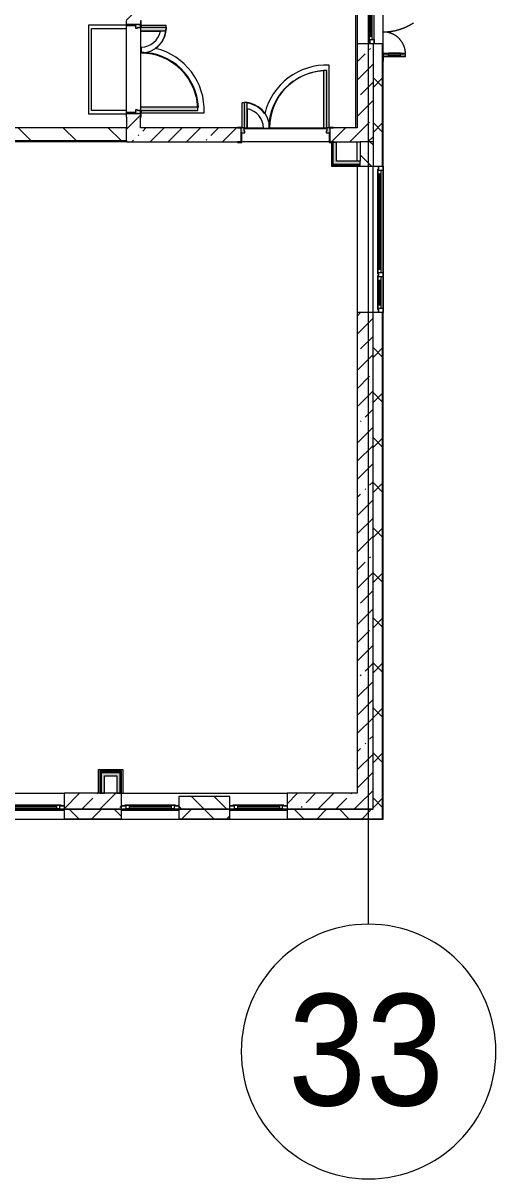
# Model space of a CAD drawing. Header units: millimetres. Extents: x -3917 to 185442, y -8553 to 29000.
# Drawn here: x 178016 to 185442, y -5906 to 12246 of the extents above; entities that cross this region are included whole.
import ezdxf

# ---------------------------------------------------------------- set-up
doc = ezdxf.new("R2010")
doc.units = ezdxf.units.MM
doc.linetypes.add('200_ШТРИХ__ш1_п0_6_', pattern=[800, 500, -300])
doc.linetypes.add('Осевая', pattern=[31.75, 6.35, -4.7625, 15.875, -4.7625])
for name, color, linetype, lineweight in [('A-DETL-MBND-1', 7, '200_ШТРИХ__ш1_п0_6_', 9), ('A-GLAZ-2', 7, 'Continuous', 5), ('A-WALL', 7, 'Continuous', 9), ('A-WALL-4', 7, 'Continuous', 5), ('I-WALL-4', 7, 'Continuous', 5), ('S-COLS-4', 7, 'Continuous', 5), ('Оси', 7, 'Continuous', 9), ('Оси-1', 7, 'Continuous', 20), ('Оси-2', 7, 'Осевая', 9)]:
    doc.layers.add(name, color=color, linetype=linetype, lineweight=lineweight)
for name, color, linetype, lineweight, true_color in [('A-DOOR-1', 7, 'Continuous', 5, 0xaaaaaa), ('A-DOOR-2', 7, 'Continuous', 5, 0xe2e2e2), ('A-DOOR-FRAM-1', 7, 'Continuous', 5, 0xe2e2e2), ('A-DOOR-FRAM-2', 7, 'Continuous', 5, 0xaaaaaa), ('A-FLOR-2', 7, 'Continuous', 5, 0xaaaaaa), ('I-WALL-3', 7, 'Continuous', 9, 0xe7e7e7)]:
    doc.layers.add(name, color=color, linetype=linetype, lineweight=lineweight, true_color=true_color)
doc.styles.add('Arial_1', font='arial.ttf', dxfattribs={"width": 0.9, "height": 1750})
pattern_1 = [(135, (58431.52, 0), (-176.7767, -176.7767), [])]
pattern_2 = [(45, (58431.5, 0), (-353.5534, 353.5534), []), (135, (58431.5, 0), (-353.5534, -353.5534), [])]
pattern_3 = [(45, (58431.5, 0), (-285.1231, 285.1231), []), (45, (58716.64, 0), (-285.1231, 285.1231), [504.031, -100.806, 16.764, -84.042])]
pattern_4 = [(45, (58431.5, 0), (-530.33, 530.33), []), (135, (58431.5, 0), (-530.33, -530.33), [])]

# ---------------------------------------------------------------- blocks, each defined once
blk = doc.blocks.new('110_Дверь_СКБ_2Ст - Д-5_п_ Из игровой в коридор-32679362-2_10_1_птичка')
at = {"layer": 'A-DOOR-2'}
for points in [[(612.5, 110), (662.5, 110), (662.5, 1010), (612.5, 1010), (612.5, 152.6)], [(-587.5, 110), (-587.5, 510), (-637.5, 510), (-637.5, 110)], [(712.5, -110), (712.5, 30), (697.5, 30), (697.5, -110)]]:
    blk.add_hatch(color=256, dxfattribs=at).paths.add_polyline_path(points)
h = blk.add_hatch(color=256, dxfattribs=at)
h.paths.add_polyline_path([(652.5, 30), (712.5, 30), (712.5, 110), (662.5, 110), (662.5, 60), (652.5, 60)])
h.paths.add_polyline_path([(-687.5, 30), (-627.5, 30), (-627.5, 60), (-637.5, 60), (-637.5, 110), (-687.5, 110)])
at = {"layer": 'A-DOOR-FRAM-1'}
for points in [[(-672.5, 110), (-672.5, 118), (-742.5, 118), (-742.5, 110)], [(-672.5, -110), (-672.5, 30), (-687.5, 30), (-687.5, -110)], [(767.5, 110), (767.5, 118), (697.5, 118), (697.5, 110)], [(-672.5, -118), (-672.5, -110), (-742.5, -110), (-742.5, -118)], [(767.5, -118), (767.5, -110), (697.5, -110), (697.5, -118)]]:
    blk.add_hatch(color=256, dxfattribs=at).paths.add_polyline_path(points)
at = {"layer": 'A-DOOR-1'}
for p, q in [((662.5, 1010), (612.5, 1010)), ((612.5, 1010), (612.5, 110)), ((662.5, 110), (662.5, 1010)), ((-637.5, 510), (-637.5, 110)), ((-587.5, 510), (-637.5, 510)), ((-587.5, 110), (-587.5, 510)), ((-637.5, 110), (-587.5, 110)), ((612.5, 110), (662.5, 110))]:
    blk.add_line(p, q, dxfattribs=at)
for centre, radius, start, end in [((662.5, 110), 900, 90, 180), ((-637.5, 110), 400, 360, 90)]:
    blk.add_arc(centre, radius, start, end, dxfattribs=at)
at = {"layer": 'A-DOOR-FRAM-2'}
for p, q in [((-672.5, 118), (-742.5, 118)), ((-742.5, 118), (-742.5, 110)), ((-742.5, 110), (-672.5, 110)), ((-637.5, 110), (-687.5, 110)), ((-687.5, 110), (-687.5, 30)), ((-687.5, 30), (-627.5, 30)), ((-672.5, 30), (-687.5, 30)), ((-687.5, 30), (-687.5, -110)), ((-672.5, 110), (-672.5, 118)), ((-672.5, -110), (-672.5, 30)), ((-637.5, 60), (-637.5, 110)), ((-627.5, 60), (-637.5, 60)), ((-627.5, 30), (-627.5, 60)), ((662.5, 60), (652.5, 60)), ((652.5, 60), (652.5, 30)), ((652.5, 30), (712.5, 30)), ((662.5, 110), (662.5, 60)), ((712.5, 110), (662.5, 110)), ((767.5, 118), (697.5, 118)), ((697.5, 118), (697.5, 110)), ((697.5, 110), (767.5, 110)), ((712.5, 30), (697.5, 30)), ((697.5, 30), (697.5, -110)), ((712.5, 30), (712.5, 110)), ((712.5, -110), (712.5, 30)), ((767.5, 110), (767.5, 118)), ((-672.5, -110), (-742.5, -110)), ((-742.5, -110), (-742.5, -118)), ((-742.5, -118), (-672.5, -118)), ((-687.5, -110), (-672.5, -110)), ((-672.5, -118), (-672.5, -110)), ((697.5, -110), (712.5, -110)), ((767.5, -110), (697.5, -110)), ((697.5, -110), (697.5, -118)), ((697.5, -118), (767.5, -118)), ((767.5, -118), (767.5, -110))]:
    blk.add_line(p, q, dxfattribs=at)
blk = doc.blocks.new('120_Окно_СКБ_1Ст - 120_Окно_СКБ_1Ст 900х2500_h_ с форточкой-22876038-2_10_1_птичка')
at = {"layer": 'A-GLAZ-2'}
for p, q in [((-450, -127), (-450, -57)), ((-450, -57), (-380, -57)), ((450, -57), (-450, -57)), ((-380, -127), (-450, -127)), ((-450, -127), (-400, -127)), ((-380, -127), (-400, -127)), ((-400, -127), (-400, -137)), ((-400, -137), (400, -137)), ((400, -137), (-400, -137)), ((-380, -57), (-380, -127)), ((380, -87), (-380, -87)), ((-380, -87), (-380, -127)), ((-330, -137), (-330, -87)), ((-330, -107), (330, -107)), ((330, -117), (-330, -117)), ((330, -137), (330, -87)), ((380, -127), (380, -57)), ((380, -57), (450, -57)), ((380, -127), (380, -87)), ((450, -127), (380, -127)), ((400, -127), (380, -127)), ((400, -127), (450, -127)), ((400, -137), (400, -127)), ((450, -57), (450, -127))]:
    blk.add_line(p, q, dxfattribs=at)
blk = doc.blocks.new('110_Дверь_СКБ_2Ст - Д-1_л_Лестничная клетка EIS60 2-32142534-2_10_1_птичка')
at = {"layer": 'A-DOOR-2'}
for points in [[(662, 110), (662, 1010), (612, 1010), (612, 110)], [(-588, 510), (-638, 510), (-638, 110), (-588, 110), (-588, 433)], [(712, 30), (697, 30), (697, -110), (712, -110), (712, -31)]]:
    blk.add_hatch(color=256, dxfattribs=at).paths.add_polyline_path(points)
h = blk.add_hatch(color=256, dxfattribs=at)
h.paths.add_polyline_path([(712, 110), (662, 110), (662, 60), (652, 60), (652, 30), (712, 30)])
h.paths.add_polyline_path([(-628, 30), (-628, 60), (-638, 60), (-638, 110), (-688, 110), (-688, 30)])
at = {"layer": 'A-DOOR-FRAM-1'}
for points in [[(-673, 110), (-673, 118), (-743, 118), (-743, 110)], [(-673, 30), (-688, 30), (-688, -110), (-673, -110), (-673, -31)], [(767, 110), (767, 118), (697, 118), (697, 110)], [(-673, -110), (-743, -110), (-743, -118), (-673, -118)], [(767, -118), (767, -110), (697, -110), (697, -118)]]:
    blk.add_hatch(color=256, dxfattribs=at).paths.add_polyline_path(points)
at = {"layer": 'A-DOOR-1'}
for p, q in [((662, 1010), (612, 1010)), ((612, 1010), (612, 110)), ((662, 110), (662, 1010)), ((-638, 510), (-638, 110)), ((-588, 510), (-638, 510)), ((-588, 110), (-588, 510)), ((-638, 110), (-588, 110)), ((612, 110), (662, 110))]:
    blk.add_line(p, q, dxfattribs=at)
for centre, radius, start, end in [((662, 110), 900, 90, 180), ((-638, 110), 400, 360, 90)]:
    blk.add_arc(centre, radius, start, end, dxfattribs=at)
at = {"layer": 'A-DOOR-FRAM-2'}
for p, q in [((-673, 118), (-743, 118)), ((-743, 118), (-743, 110)), ((-743, 110), (-673, 110)), ((-638, 110), (-688, 110)), ((-688, 110), (-688, 30)), ((-688, 30), (-628, 30)), ((-673, 30), (-688, 30)), ((-688, 30), (-688, -110)), ((-673, 110), (-673, 118)), ((-673, -110), (-673, 30)), ((-638, 60), (-638, 110)), ((-628, 60), (-638, 60)), ((-628, 30), (-628, 60)), ((662, 60), (652, 60)), ((652, 60), (652, 30)), ((652, 30), (712, 30)), ((662, 110), (662, 60)), ((712, 110), (662, 110)), ((767, 118), (697, 118)), ((697, 118), (697, 110)), ((697, 110), (767, 110)), ((712, 30), (697, 30)), ((697, 30), (697, -110)), ((712, 30), (712, 110)), ((712, -110), (712, 30)), ((767, 110), (767, 118)), ((-673, -110), (-743, -110)), ((-743, -110), (-743, -118)), ((-743, -118), (-673, -118)), ((-688, -110), (-673, -110)), ((-673, -118), (-673, -110)), ((697, -110), (712, -110)), ((767, -110), (697, -110)), ((697, -110), (697, -118)), ((697, -118), (767, -118)), ((767, -118), (767, -110))]:
    blk.add_line(p, q, dxfattribs=at)
blk = doc.blocks.new('120_Окно_СКБ_1Ст - 120_Окно_СКБ_1Ст 1200х2500_h_ с форточкой2-24160662-2_10_1_птичка')
at = {"layer": 'A-GLAZ-2'}
for p, q in [((-600, -127), (-600, -57)), ((-600, -57), (-530, -57)), ((600, -57), (-600, -57)), ((-530, -127), (-600, -127)), ((-600, -127), (-550, -127)), ((-530, -127), (-550, -127)), ((-550, -127), (-550, -137)), ((-550, -137), (550, -137)), ((550, -137), (-550, -137)), ((-530, -57), (-530, -127)), ((530, -87), (-530, -87)), ((-530, -87), (-530, -127)), ((-480, -137), (-480, -87)), ((-480, -107), (480, -107)), ((480, -117), (-480, -117)), ((480, -137), (480, -87)), ((530, -127), (530, -57)), ((530, -57), (600, -57)), ((530, -127), (530, -87)), ((600, -127), (530, -127)), ((550, -127), (530, -127)), ((550, -127), (600, -127)), ((550, -137), (550, -127)), ((600, -57), (600, -127))]:
    blk.add_line(p, q, dxfattribs=at)
blk = doc.blocks.new('120_Окно_СКБ_2Ст_Фрамуга сверху - 120_Окно_СКБ_2Ст_2300х2500_h_ ДОО-22877051-2_10_1_птичка')
at = {"layer": 'A-GLAZ-2'}
for p, q in [((-1150, 13), (-1150, 83)), ((-1150, 83), (-1080, 83)), ((1150, 83), (-1150, 83)), ((-1080, 13), (-1150, 13)), ((-1150, 13), (-1100, 13)), ((-1080, 13), (-1100, 13)), ((-1100, 13), (-1100, 3)), ((-1100, 3), (540, 3)), ((540, 3), (-1100, 3)), ((-1080, 83), (-1080, 13)), ((-1080, 83), (1080, 83)), ((520, 53), (-1080, 53)), ((-1080, 53), (-1080, 13)), ((-1030, 3), (-1030, 53)), ((-1030, 33), (470, 33)), ((470, 23), (-1030, 23)), ((470, 3), (470, 53)), ((520, 13), (520, 83)), ((520, 83), (590, 83)), ((520, 13), (520, 53)), ((590, 13), (520, 13)), ((540, 13), (520, 13)), ((540, 13), (570, 13)), ((540, 13), (570, 13)), ((540, 3), (540, 13)), ((590, 13), (570, 13)), ((570, 13), (570, 3)), ((570, 3), (1100, 3)), ((1100, 3), (570, 3)), ((590, 83), (590, 13)), ((1080, 53), (590, 53)), ((590, 53), (590, 13)), ((640, 3), (640, 53)), ((640, 33), (1030, 33)), ((1030, 23), (640, 23)), ((1030, 3), (1030, 53)), ((1080, 13), (1080, 83)), ((1080, 83), (1150, 83)), ((1080, 13), (1080, 53)), ((1150, 13), (1080, 13)), ((1100, 13), (1080, 13)), ((1100, 13), (1150, 13)), ((1100, 3), (1100, 13)), ((1150, 83), (1150, 13))]:
    blk.add_line(p, q, dxfattribs=at)
blk = doc.blocks.new('Дверь_Витражная_СКБ_2Ст - ВН-6-31912847-2_10_1_птичка')
at = {"layer": 'A-DETL-MBND-1'}
for points in [[(-643, -370), (-598, -370), (-598, -20), (-643, -20)], [(562, -884), (607, -884), (607, -20), (562, -20)]]:
    blk.add_hatch(color=256, dxfattribs=at).paths.add_polyline_path(points)
for p, q in [((-607, -20), (-715, -20)), ((-715, -20), (-607, -20)), ((-598, -20), (-643, -20)), ((-643, -370), (-643, -20)), ((-598, -20), (-643, -20)), ((-643, -20), (-643, -370)), ((-643, -100), (-598, -100)), ((-633, -290), (-633, -100)), ((-607, -370), (-607, -20)), ((-598, -370), (-598, -20)), ((-598, -370), (-598, -20)), ((-589, -290), (-589, -100)), ((553, -804), (553, -100)), ((562, -20), (607, -20)), ((562, -884), (562, -20)), ((562, -20), (562, -884)), ((607, -20), (562, -20)), ((607, -100), (562, -100)), ((597, -804), (597, -100)), ((607, -884), (607, -20)), ((607, -884), (607, -20)), ((607, -20), (715, -20)), ((607, -20), (715, -20)), ((607, -884), (607, -20)), ((-643, -290), (-598, -290)), ((-643, -370), (-598, -370)), ((-643, -370), (-598, -370)), ((607, -804), (562, -804)), ((607, -884), (562, -884)), ((562, -884), (607, -884))]:
    blk.add_line(p, q, dxfattribs=at)
for centre, radius, start, end in [((-607, -20), 350, 270, 0), ((607, -20), 864, 180, 270)]:
    blk.add_arc(centre, radius, start, end, dxfattribs=at)
blk = doc.blocks.new('Ось сетки - D8-29747960-2_10_1_птичка')
at = {"layer": 'Оси-1'}
for start, end in [(360, 180), (180, 360)]:
    blk.add_arc((0, 0), 4, start, end, dxfattribs=at)

msp = doc.modelspace()

# ---------------------------------------------------------------- hatches: boundary and pattern name
at = {"layer": 'A-WALL-4'}
h = msp.add_hatch(dxfattribs=at)
h.set_pattern_fill('FP_115', color=256, style=0, pattern_type=2)
h.set_pattern_definition(pattern_2)
h.paths.add_polyline_path([(183511.5, -250), (183661.5, -250), (183661.5, 7700), (183511.5, 7700), (183511.5, -100)])
h.paths.add_polyline_path([(183661.5, 10000), (183661.5, 11920), (183511.5, 11920), (183511.5, 10000)])
h.paths.add_polyline_path([(183661.5, 13120), (183661.5, 21400), (183511.5, 21400), (183511.5, 13120)])
h = msp.add_hatch(dxfattribs=at)
h.set_pattern_fill('FP_125', color=256, style=0, pattern_type=2)
h.set_pattern_definition(pattern_1)
h.paths.add_polyline_path([(183431, 10000), (183511.5, 10000), (183511.5, 10380), (183311.5, 10380), (183311.5, 10000)])
h = msp.add_hatch(dxfattribs=at)
h.set_pattern_fill('FP_125', color=256, style=0, pattern_type=2)
h.set_pattern_definition(pattern_1)
h.paths.add_polyline_path([(180461.5, -100), (181261.5, -100), (181261.5, 100), (180461.5, 100)])
h.paths.add_polyline_path([(168590.7, -100), (168661.5, -100), (168661.5, 100), (167361.5, 100), (167361.5, -100), (168126.9, -100)])
h.paths.add_polyline_path([(177402.1, -100), (177761.5, -100), (177761.5, 100), (177261.5, 100), (177261.5, -100)])
h.paths.add_polyline_path([(172111.5, -100), (172111.5, 100), (171861.5, 100), (171861.5, -100)])
h.paths.add_polyline_path([(173011.5, -100), (174061.5, -100), (174061.5, 100), (173011.5, 100)])
h.paths.add_polyline_path([(153211.5, -100), (153211.5, 100), (152961.5, 100), (152961.5, -100)])
h.paths.add_polyline_path([(154214.1, -100), (157461.5, -100), (157460.5, 100), (154111.5, 100), (154111.5, -100)])
h.paths.add_polyline_path([(161061.5, -100), (161311.5, -100), (161311.5, 100), (161061.5, 100)])
h.paths.add_polyline_path([(163025.6, -100), (163261.5, -100), (163261.5, 100), (162211.5, 100), (162211.5, -100)])
h.paths.add_polyline_path([(159261.5, -100), (160161.5, -100), (160161.5, 100), (159261.5, 100)])
h.paths.add_polyline_path([(150967.8, -100), (151161.5, -100), (151161.5, 100), (150361.5, 100), (150361.5, -100), (150527.3, -100)])
h = msp.add_hatch(dxfattribs=at)
h.set_pattern_fill('FP_115', color=256, style=0, pattern_type=2)
h.set_pattern_definition(pattern_2)
h.paths.add_polyline_path([(180648.5, -250), (181261.5, -250), (181261.5, -100), (180461.5, -100), (180461.5, -250)])
h.paths.add_polyline_path([(178793.4, -250), (179561.5, -250), (179561.5, -100), (178661.5, -100), (178661.5, -250)])
h.paths.add_polyline_path([(183431, -250), (183511.5, -250), (183511.5, -100), (182161.5, -100), (182161.5, -250), (182503.5, -250)])
h.paths.add_polyline_path([(170961.5, -250), (172111.5, -250), (172111.5, -100), (170961.5, -100)])
h.paths.add_polyline_path([(165808.1, -250), (166461.5, -250), (166461.5, -100), (165561.5, -100), (165561.5, -250)])
h.paths.add_polyline_path([(167361.5, -250), (168661.5, -250), (168661.5, -100), (167361.5, -100)])
h.paths.add_polyline_path([(173011.5, -250), (174061.5, -250), (174061.5, -100), (173011.5, -100)])
h.paths.add_polyline_path([(177761.5, -250), (177761.5, -100), (176361.5, -100), (176361.5, -250), (177402.1, -250)])
h.paths.add_polyline_path([(160243, -250), (161311.5, -250), (161311.5, -100), (159261.5, -100), (159261.5, -250), (160161.5, -250)])
h.paths.add_polyline_path([(162211.5, -250), (163261.5, -250), (163261.5, -100), (162211.5, -100)])
h.paths.add_polyline_path([(157461.5, -250), (158361.5, -250), (158361.5, -100), (154111.5, -100), (154111.5, -250), (157460.5, -250)])
h.paths.add_polyline_path([(152061.5, -250), (153211.5, -250), (153211.5, -100), (152061.5, -100)])
h.paths.add_polyline_path([(147641.5, -250), (149461.5, -250), (149461.5, -100), (147641.5, -100)])
h.paths.add_polyline_path([(150504.1, -250), (151161.5, -250), (151161.5, -100), (150361.5, -100), (150361.5, -250)])
at = {"layer": 'I-WALL-3'}
for points in [[(182936.5, 10025), (182936.5, 10370), (182886.5, 10370), (182886.5, 10025)], [(182936.5, 10025), (183311.5, 10025), (183311.5, 10075), (182936.5, 10075), (182936.5, 10064.1)], [(179486.5, 425), (179486.5, 475), (179246.5, 475), (179246.5, 425), (179296.5, 425)], [(179296.5, 150), (179296.5, 425), (179246.5, 425), (179246.5, 150), (179257.2, 150)], [(179486.5, 150), (179536.5, 150), (179536.5, 475), (179486.5, 475), (179486.5, 230.5)]]:
    msp.add_hatch(color=256, dxfattribs=at).paths.add_polyline_path(points)
at = {"layer": 'I-WALL-4'}
h = msp.add_hatch(dxfattribs=at)
h.set_pattern_fill('FP_123', color=256, style=0, pattern_type=2)
h.set_pattern_definition(pattern_3)
h.paths.add_polyline_path([(183431, 10600), (183511.5, 10600), (183511.5, 11920), (183261.5, 11920), (183261.5, 10600)])
h.paths.add_polyline_path([(183511.5, 13120), (183511.5, 21400), (183261.5, 21400), (183261.5, 13120), (183431, 13120)])
h = msp.add_hatch(dxfattribs=at)
h.set_pattern_fill('FP_123', color=256, style=0, pattern_type=2)
h.set_pattern_definition(pattern_3)
h.paths.add_polyline_path([(179720.9, 10600), (179861.5, 10600), (179861.5, 10825), (179641.5, 10825), (179641.5, 10600)])
h.paths.add_polyline_path([(179720.9, 12225), (179861.5, 12225), (179861.5, 13400), (179641.5, 13400), (179641.5, 12225)])
h.paths.add_polyline_path([(179654.7, 13900), (179861.5, 13900), (179861.5, 18600), (179641.5, 18600), (179641.5, 13900)])
h = msp.add_hatch(dxfattribs=at)
h.set_pattern_fill('FP_126', color=256, style=0, pattern_type=2)
h.set_pattern_definition([(135, (58431.5, 0), (-353.5534, -353.5534), [])])
h.paths.add_polyline_path([(177761.5, 10400), (179641.5, 10400), (179641.5, 10600), (177761.5, 10600)])
h.paths.add_polyline_path([(165808.1, 10400), (166136.5, 10400), (166136.5, 10600), (165781.5, 10600), (165781.5, 10400)])
h.paths.add_polyline_path([(169982, 10400), (170361.5, 10400), (170361.5, 10600), (169611.5, 10600), (169611.5, 10400), (169641.5, 10400)])
h.paths.add_polyline_path([(167536.5, 10400), (168661.5, 10400), (168661.5, 10600), (167536.5, 10600), (167536.5, 10520)])
h = msp.add_hatch(dxfattribs=at)
h.set_pattern_fill('FP_123', color=256, style=0, pattern_type=2)
h.set_pattern_definition(pattern_3)
h.paths.add_polyline_path([(179641.5, 10380), (181436.5, 10380), (181436.5, 10600), (179641.5, 10600), (179641.5, 10400)])
h.paths.add_polyline_path([(183511.5, 10380), (183511.5, 10600), (182836.5, 10600), (182836.5, 10380), (183431, 10380)])
h = msp.add_hatch(dxfattribs=at)
h.set_pattern_fill('FP_227', color=256, style=0, pattern_type=2)
h.set_pattern_definition(pattern_4)
h.paths.add_polyline_path([(182874, 10000), (182874, 10370), (182861.5, 10370), (182861.5, 10000)])
h = msp.add_hatch(dxfattribs=at)
h.set_pattern_fill('FP_227', color=256, style=0, pattern_type=2)
h.set_pattern_definition(pattern_4)
h.paths.add_polyline_path([(182886.5, 10012.5), (182886.5, 10370), (182874, 10370), (182874, 10012.5)])
h = msp.add_hatch(dxfattribs=at)
h.set_pattern_fill('FP_227', color=256, style=0, pattern_type=2)
h.set_pattern_definition(pattern_4)
h.paths.add_polyline_path([(182874, 10000), (183311.5, 10000), (183311.5, 10012.5), (182874, 10012.5)])
h = msp.add_hatch(dxfattribs=at)
h.set_pattern_fill('FP_227', color=256, style=0, pattern_type=2)
h.set_pattern_definition(pattern_4)
h.paths.add_polyline_path([(183311.5, 10012.5), (183311.5, 10025), (182886.5, 10025), (182886.5, 10012.5), (182936.5, 10012.5)])
h = msp.add_hatch(dxfattribs=at)
h.set_pattern_fill('FP_123', color=256, style=0, pattern_type=2)
h.set_pattern_definition(pattern_3)
h.paths.add_polyline_path([(183261.5, -100), (183511.5, -100), (183511.5, 7700), (183261.5, 7700), (183261.5, 150)])
h = msp.add_hatch(dxfattribs=at)
h.set_pattern_fill('FP_227', color=256, style=0, pattern_type=2)
h.set_pattern_definition(pattern_4)
h.paths.add_polyline_path([(179536.5, 150), (179549, 150), (179549, 487.5), (179536.5, 487.5), (179536.5, 230.5)])
h = msp.add_hatch(dxfattribs=at)
h.set_pattern_fill('FP_227', color=256, style=0, pattern_type=2)
h.set_pattern_definition(pattern_4)
h.paths.add_polyline_path([(179549, 150), (179561.5, 150), (179561.5, 500), (179549, 500), (179549, 230.5)])
h = msp.add_hatch(dxfattribs=at)
h.set_pattern_fill('FP_123', color=256, style=0, pattern_type=2)
h.set_pattern_definition(pattern_3)
h.paths.add_polyline_path([(183261.5, -100), (183261.5, 150), (182161.5, 150), (182161.5, -100), (182503.5, -100)])
at = {"layer": 'S-COLS-4'}
h = msp.add_hatch(dxfattribs=at)
h.set_pattern_fill('FP_123', color=256, style=0, pattern_type=2)
h.set_pattern_definition(pattern_3)
h.paths.add_polyline_path([(178661.5, -100), (179561.5, -100), (179561.5, 150), (178661.5, 150)])

# ---------------------------------------------------------------- linework, layer by layer
at = {"layer": 'A-FLOR-2'}
for p, q in [((183240.5, 10600), (183240.5, 13450)), ((179041.5, 12211.1), (179041.5, 10821.8)), ((179633.5, 12211.1), (179041.5, 12211.1)), ((179641.5, 12161.1), (179641.5, 12210)), ((180265.4, 12208.3), (179871.8, 12208.3)), ((179871.8, 12208.3), (179871.8, 12175)), ((179091.5, 10871.8), (179091.5, 12161.1)), ((179091.5, 12161.1), (179641.5, 12161.1)), ((179871.8, 12125), (179871.8, 12118.3)), ((179871.8, 12118.3), (180171.5, 12118.3)), ((179871.8, 11869.8), (179871.8, 11786.7)), ((182735.4, 11495.1), (182735.4, 10597.4)), ((182825.4, 10608), (182825.4, 11585.5)), ((180769.6, 10924.2), (180761.5, 10924.2)), ((181451.3, 10990.9), (181451.3, 10608)), ((181541.3, 10597.4), (181541.3, 10897.1)), ((179041.5, 10821.8), (179633.5, 10821.8)), ((179641.5, 10871.8), (179091.5, 10871.8)), ((179641.5, 10840), (179641.5, 10871.8)), ((179871.8, 10875), (179871.8, 10834.2)), ((179871.8, 10834.2), (180859.9, 10834.2)), ((181486.5, 10597.4), (181541.3, 10597.4)), ((181486.5, 10590), (182786.5, 10590)), ((181789.8, 10597.4), (181872.9, 10597.4)), ((182735.4, 10597.4), (182786.5, 10597.4)), ((179641.5, 10380), (177761.5, 10380)), ((179200.5, 150), (179200.5, 521)), ((179200.5, 521), (179580.5, 521)), ((179580.5, 521), (179580.5, 150))]:
    msp.add_line(p, q, dxfattribs=at)
for centre, radius, start, end in [((179871.8, 12174.8), 395, 304.42231, 4.87345), ((179871.8, 12174.8), 305, 270, 349.33549), ((179860.8, 10876.8), 1000, 357.56236, 76.45029), ((179860.8, 10876.8), 910, 2.99005, 89.3074), ((182782.8, 10586.4), 1000, 87.56236, 166.45029), ((182782.8, 10586.4), 910, 92.99005, 179.3074), ((181484.8, 10597.4), 395, 89.75521, 94.87345), ((181484.8, 10597.4), 395, 34.42231, 82.4559), ((181484.8, 10597.4), 305, 360, 79.33549)]:
    msp.add_arc(centre, radius, start, end, dxfattribs=at)
at = {"layer": 'A-WALL'}
for p, q in [((183511.5, 11920), (183511.5, 10600)), ((183661.5, 10000), (183661.5, 11920)), ((183664.5, 10000), (183664.5, 11920)), ((179641.5, 10400), (179641.5, 10600)), ((182874, 10012.5), (182874, 10370)), ((182886.5, 10025), (182886.5, 10370)), ((183511.5, 10380), (183311.5, 10380)), ((183511.5, 10380), (183511.5, 10000)), ((183311.5, 10012.5), (182874, 10012.5)), ((183311.5, 10025), (182886.5, 10025)), ((183661.5, -250), (183661.5, 7700)), ((183664.5, -253), (183664.5, 7700)), ((179234, 487.5), (179549, 487.5)), ((179234, 150), (179234, 487.5)), ((179246.5, 475), (179536.5, 475)), ((179246.5, 150), (179246.5, 475)), ((179536.5, 475), (179536.5, 150)), ((179549, 487.5), (179549, 150)), ((180461.5, -100), (181261.5, -100)), ((181261.5, -100), (180461.5, -100)), ((178661.5, -250), (179561.5, -250)), ((178661.5, -253), (179561.5, -253)), ((180461.5, -250), (181261.5, -250)), ((180461.5, -253), (181261.5, -253)), ((182161.5, -250), (183661.5, -250)), ((182161.5, -253), (183664.5, -253))]:
    msp.add_line(p, q, dxfattribs=at)
at = {"layer": 'A-WALL-4'}
for p, q in [((183669.5, -258), (183669.5, 21558)), ((183669.5, 11920), (183511.5, 11920)), ((183511.5, 10600), (183511.5, 10380)), ((183311.5, 10380), (183311.5, 10075)), ((183311.5, 10000), (183669.5, 10000)), ((183669.5, 7700), (183511.5, 7700)), ((181261.5, 100), (180461.5, 100)), ((180461.5, 100), (180461.5, -258)), ((181261.5, -258), (181261.5, 100)), ((179561.5, -100), (178661.5, -100)), ((178661.5, -100), (178661.5, -258)), ((179561.5, -258), (179561.5, -100)), ((183511.5, -100), (182161.5, -100)), ((182161.5, -100), (182161.5, -258)), ((177761.5, -258), (183669.5, -258))]:
    msp.add_line(p, q, dxfattribs=at)
at = {"layer": 'I-WALL-4'}
for p, q in [((183261.5, 18412.5), (183261.5, 10600)), ((179641.5, 10871.8), (179641.5, 12161.1)), ((179861.5, 12125), (179861.5, 10925)), ((183511.5, 11920), (183261.5, 11920)), ((179641.5, 10770), (179641.5, 10600)), ((179861.5, 10600), (179861.5, 10770)), ((179641.5, 10600), (169641.5, 10600)), ((181381.5, 10600), (179861.5, 10600)), ((181541.3, 10600), (181789.6, 10600)), ((181873.1, 10600), (182735.4, 10600)), ((183261.5, 10600), (182891.5, 10600)), ((177761.5, 10400), (179641.5, 10400)), ((179641.5, 10400), (179641.5, 10380)), ((179641.5, 10380), (181381.5, 10380)), ((182821.5, 10380), (181451.5, 10380)), ((182861.5, 10370), (182861.5, 10000)), ((182936.5, 10370), (182861.5, 10370)), ((182891.5, 10380), (183311.5, 10380)), ((182936.5, 10075), (182936.5, 10370)), ((183261.5, 10075), (183261.5, 10380)), ((182861.5, 10000), (183311.5, 10000)), ((183311.5, 10075), (182936.5, 10075)), ((183261.5, 10000), (183261.5, 150)), ((183311.5, 10000), (183311.5, 10075)), ((183511.5, -100), (183511.5, 10000)), ((183511.5, 7700), (183261.5, 7700)), ((179561.5, 500), (179221.5, 500)), ((179221.5, 500), (179221.5, 150)), ((179296.5, 425), (179486.5, 425)), ((179296.5, 150), (179296.5, 425)), ((179486.5, 425), (179486.5, 150)), ((179561.5, 150), (179561.5, 500)), ((177261.5, 150), (178661.5, 150)), ((179221.5, 150), (179296.5, 150)), ((179486.5, 150), (179561.5, 150)), ((179561.5, 150), (182161.5, 150)), ((183261.5, 150), (182161.5, 150)), ((182161.5, 150), (182161.5, -100)), ((178661.5, -100), (177761.5, -100)), ((180461.5, -100), (179561.5, -100)), ((182161.5, -100), (181261.5, -100)), ((182161.5, -100), (183511.5, -100))]:
    msp.add_line(p, q, dxfattribs=at)
at = {"layer": 'S-COLS-4'}
for p, q in [((179561.5, 150), (178661.5, 150)), ((178661.5, 150), (178661.5, -100)), ((179561.5, -100), (179561.5, 150)), ((178661.5, -100), (179561.5, -100))]:
    msp.add_line(p, q, dxfattribs=at)
at = {"layer": 'Оси'}
for p, q in [((183441.5, 10029.8), (183441.5, 21915.1)), ((183441.5, -1906.3), (183441.5, 9979))]:
    msp.add_line(p, q, dxfattribs=at)
at = {"layer": 'Оси-2'}
msp.add_line((183441.5, 9979), (183441.5, 10029.8), dxfattribs=at)

# ---------------------------------------------------------------- block references
at = {"layer": 'A-DETL-MBND-1', "rotation": 89.99999999999957}
msp.add_blockref('Дверь_Витражная_СКБ_2Ст - ВН-6-31912847-2_10_1_птичка', (183652.5, 12365), dxfattribs=at)
at = {"layer": 'A-DOOR-1', "rotation": 269.9999999999999}
msp.add_blockref('110_Дверь_СКБ_2Ст - Д-1_л_Лестничная клетка EIS60 2-32142534-2_10_1_птичка', (179751.5, 11537.5), dxfattribs=at)
at = {"layer": 'A-DOOR-1'}
msp.add_blockref('110_Дверь_СКБ_2Ст - Д-5_п_ Из игровой в коридор-32679362-2_10_1_птичка', (182124, 10490), dxfattribs=at)
at = {"layer": 'A-GLAZ-2'}
for name, p, rotation in [('120_Окно_СКБ_1Ст - 120_Окно_СКБ_1Ст 1200х2500_h_ с форточкой2-24160662-2_10_1_птичка', (183586.5, 12520), 269.9999999999999), ('120_Окно_СКБ_2Ст_Фрамуга сверху - 120_Окно_СКБ_2Ст_2300х2500_h_ ДОО-22877051-2_10_1_птичка', (183586.5, 8850), 269.9999999999999), ('120_Окно_СКБ_1Ст - 120_Окно_СКБ_1Ст 900х2500_h_ с форточкой-22876038-2_10_1_птичка', (178211.5, -175), 180), ('120_Окно_СКБ_1Ст - 120_Окно_СКБ_1Ст 900х2500_h_ с форточкой-22876038-2_10_1_птичка', (180011.5, -175), 180), ('120_Окно_СКБ_1Ст - 120_Окно_СКБ_1Ст 900х2500_h_ с форточкой-22876038-2_10_1_птичка', (181711.5, -175), 180)]:
    msp.add_blockref(name, p, dxfattribs=dict(at, rotation=rotation))
at = {"layer": 'Оси-1', "xscale": 499.9999999999995, "yscale": 499.9999999999995, "zscale": 499.9999999999995}
msp.add_blockref('Ось сетки - D8-29747960-2_10_1_птичка', (183441.5, -3906.3), dxfattribs=at)

# ---------------------------------------------------------------- texts
at = {"layer": 'Оси', "insert": (182178.4, -3003), "char_height": 1750, "width": 3030.379, "attachment_point": 1, "style": 'Arial_1'}
msp.add_mtext('33', dxfattribs=at)

doc.saveas('drawing.dxf')
